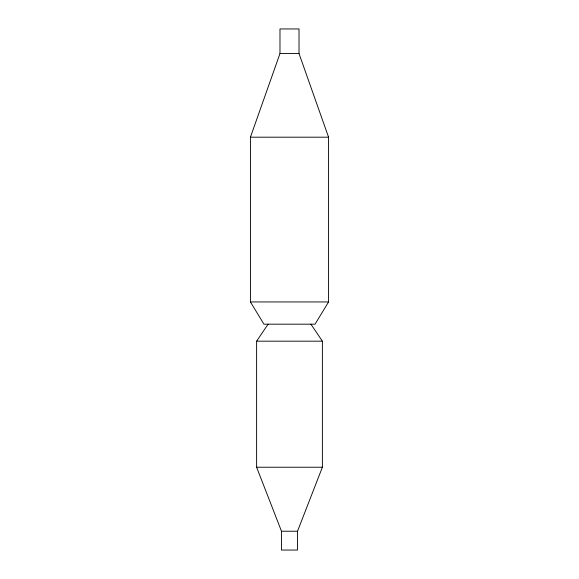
<?xml version="1.0" encoding="UTF-8"?>
<svg xmlns="http://www.w3.org/2000/svg" width="579" height="579" viewBox="0 0 579 579"><rect width="100%" height="100%" fill="white"/><g stroke="black" fill="none" stroke-linecap="round" stroke-linejoin="round"><path stroke-width="0.87" d="M250.425 137.194L279.983 53.557L279.983 28.95L299.017 28.95L299.017 53.557L328.575 137.194L328.575 301.948L315.048 324.175L263.952 324.175L250.425 301.948L250.425 137.194L328.575 137.194M268.091 324.175L256.613 341.176L256.613 467.231L281.481 531.225L281.481 550.05L297.519 550.05L297.519 531.225L322.387 467.231L322.387 341.176L310.909 324.175M279.983 53.557L299.017 53.557M250.425 301.948L328.575 301.948M256.613 341.176L322.387 341.176M256.613 467.231L322.387 467.231M281.481 531.225L297.519 531.225"/></g></svg>
